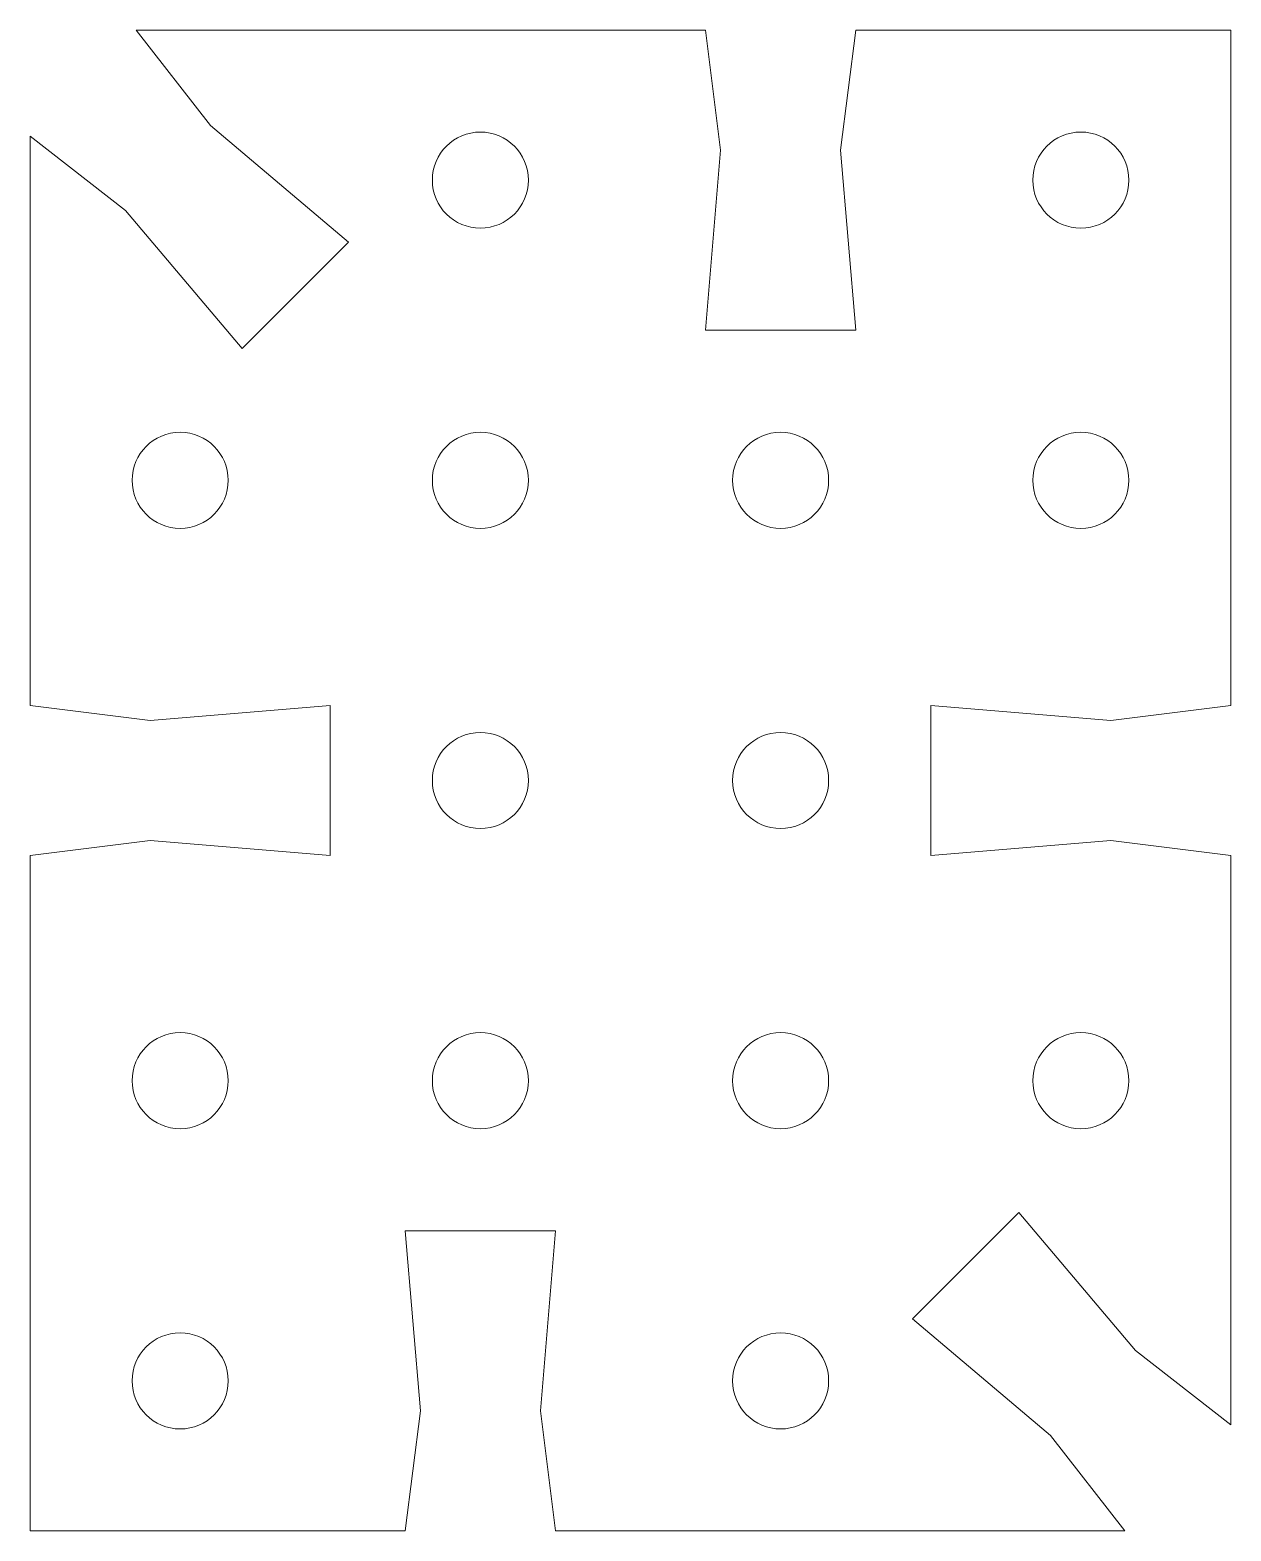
# Model space of a CAD drawing. Extents: x -20 to 20, y -25 to 25.
import ezdxf

# ---------------------------------------------------------------- set-up
doc = ezdxf.new("R2010")
doc.units = 0
doc.layers.add('frezer', color=1, linetype='Continuous', lineweight=0, true_color=0xff0000)

# ---------------------------------------------------------------- blocks, each defined once
blk = doc.blocks.new('Connector_canyonl')
at = {"layer": 'frezer'}
for p, q in [((-6, -2.5), (-6, 2.5)), ((0, 2), (-6, 2.5)), ((0, 2), (4, 2.5)), ((0, -2), (-6, -2.5)), ((0, -2), (4, -2.5))]:
    blk.add_line(p, q, dxfattribs=at)

msp = doc.modelspace()

# ---------------------------------------------------------------- linework, layer by layer
at = {"layer": 'frezer'}
for p, q in [((2.5, 25), (-16.464, 25)), ((7.5, 25), (20, 25)), ((20, 25), (20, 2.5)), ((-20, 21.464), (-20, 2.5)), ((20, 2.5), (20, 21.464)), ((-20, -25), (-20, -2.5)), ((20, -2.5), (20, -21.464)), ((-7.5, -25), (-20, -25)), ((12.5, -25), (-2.5, -25)), ((16.464, -25), (-2.5, -25))]:
    msp.add_line(p, q, dxfattribs=at)
for centre in [(-5, 20), (15, 20), (-15, 10), (-5, 10), (5, 10), (15, 10), (-5, 0), (-5, 0), (5, 0), (-15, -10), (-5, -10), (5, -10), (15, -10), (-15, -20), (5, -20)]:
    msp.add_circle(centre, 1.6, dxfattribs=at)

# ---------------------------------------------------------------- block references
for p, rotation in [((-15.404, 20.404), 135), ((5, 21), 90), ((-16, 0), 180), ((15.404, -20.404), 315), ((-5, -21), 270)]:
    msp.add_blockref('Connector_canyonl', p, dxfattribs=dict(at, rotation=rotation))
msp.add_blockref('Connector_canyonl', (16, 0), dxfattribs=at)

doc.saveas('drawing.dxf')
